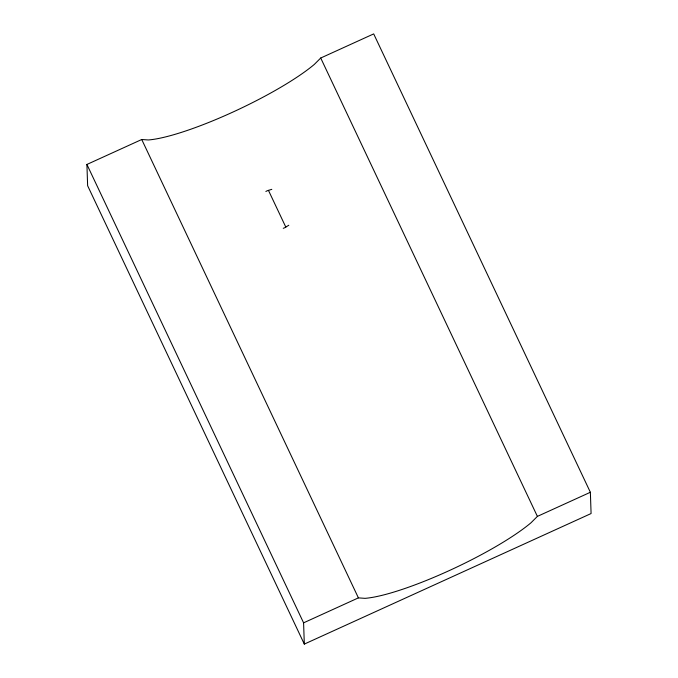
<?xml version="1.0" encoding="UTF-8"?>
<svg xmlns="http://www.w3.org/2000/svg" width="678" height="678" viewBox="0 0 678 678"><rect width="100%" height="100%" fill="white"/><g stroke="black" fill="none" stroke-linecap="round" stroke-linejoin="round"><path stroke-width="1.02" d="M320.719 58.02L314.346 64.385A105.624 19.247 -25.3 0 1 148.338 139.965L141.736 139.507L86.911 164.457L87.632 185.721L304.312 644.1L591.089 513.543L590.369 492.279L373.688 33.9L320.719 58.02L537.391 516.39L531.018 522.763A105.624 19.247 -25.3 0 1 365.01 598.343L358.408 597.877L303.591 622.836L304.312 644.1M288.786 225.24L284.946 227.63A20.789 20.382 -1.9 0 1 283.268 228.308M537.391 516.39L590.369 492.279M271.802 189.332L267.463 190.671A20.789 20.382 -1.9 0 0 265.861 191.484M268.446 190.365L285.811 227.096M141.736 139.507L358.408 597.877M86.911 164.457L303.591 622.836"/></g></svg>
